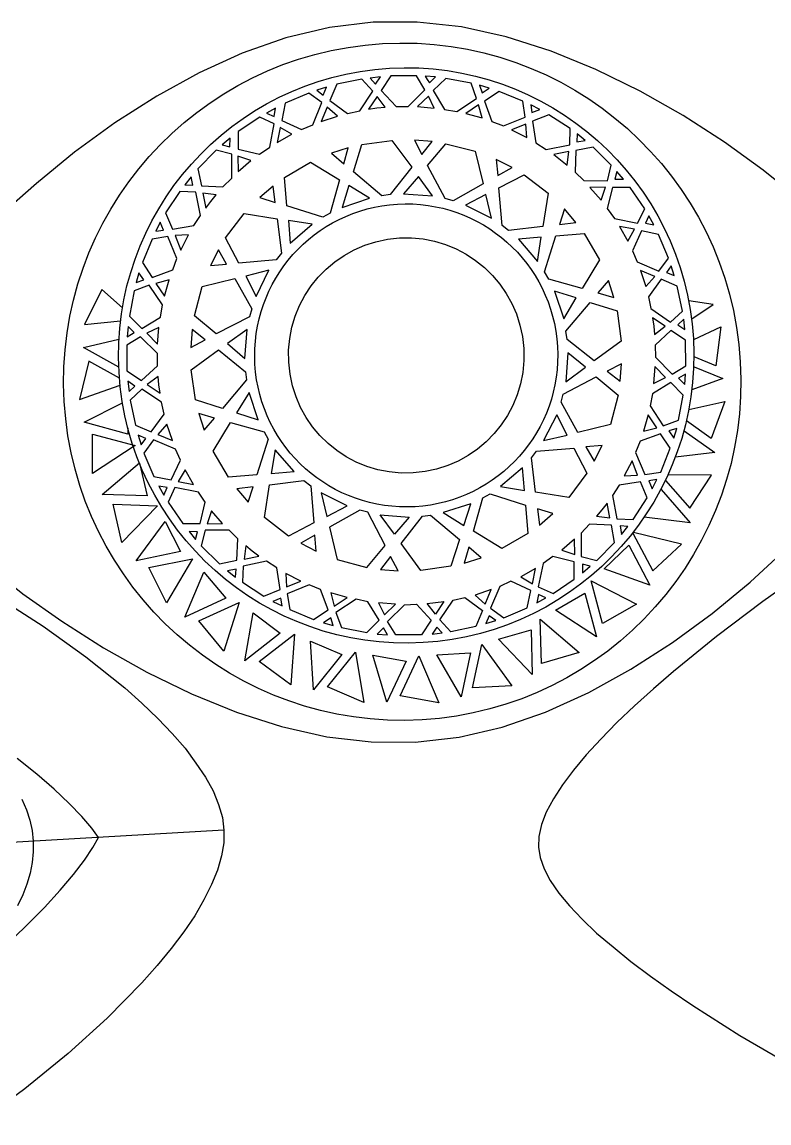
# Model space of a CAD drawing. Extents: x 110 to 293, y 152 to 258.
# Drawn here: x 181.1 to 229.9, y 161.9 to 233.7 of the extents above; entities that cross this region are included whole.
import ezdxf

# ---------------------------------------------------------------- set-up
doc = ezdxf.new("R2010")
doc.units = 0
doc.layers.add('LAYER_0', color=7, linetype='CONTINUOUS')
doc.layers.add('LAYER_1', color=7, linetype='CONTINUOUS')

msp = doc.modelspace()

# ---------------------------------------------------------------- linework, layer by layer
at = {"layer": 'LAYER_0', "color": 1}
for points in [[(183.89555, 208.94547), (183.85785, 210.0827), (183.87747, 211.20833), (183.95316, 212.32083), (184.0835, 213.4187), (184.2673, 214.50056), (184.50323, 215.56488), (184.78995, 216.61023), (185.12622, 217.63513), (185.51068, 218.63812), (185.94205, 219.61777), (186.41901, 220.57254), (186.94029, 221.50104), (187.50456, 222.40176), (188.11057, 223.27324), (188.75693, 224.11404), (189.44241, 224.9227), (190.1657, 225.69774), (190.92545, 226.43768), (191.7204, 227.14108), (192.54924, 227.80646), (193.41066, 228.43239), (194.30338, 229.01736), (195.22607, 229.55994), (196.17743, 230.05865), (197.15619, 230.51202), (198.16101, 230.91861), (199.19058, 231.27692), (200.24365, 231.58551), (201.31888, 231.84293), (202.41496, 232.0477), (203.53062, 232.19835), (204.66455, 232.2934), (205.80182, 232.33112), (206.92743, 232.31148), (208.03992, 232.23582), (209.13782, 232.10545), (210.21964, 231.92166), (211.28397, 231.68575), (212.32932, 231.399), (213.35422, 231.06276), (214.35721, 230.6783), (215.33685, 230.24692), (216.29163, 229.76996), (217.22012, 229.24867), (218.12082, 228.6844), (218.99234, 228.07841), (219.83313, 227.43204), (220.64178, 226.74655), (221.41681, 226.02327), (222.15677, 225.2635), (222.86017, 224.46857), (223.52554, 223.63971), (224.15146, 222.77831), (224.73642, 221.88559), (225.27902, 220.96289), (225.77771, 220.01154), (226.23108, 219.03279), (226.63766, 218.02795), (226.99599, 216.99838), (227.3046, 215.94531), (227.56201, 214.87012), (227.76677, 213.77399), (227.91742, 212.65833), (228.01248, 211.52444), (228.0502, 210.38715), (228.03055, 209.26157), (227.95491, 208.14908), (227.82452, 207.05116), (227.64072, 205.96933), (227.40482, 204.905), (227.11807, 203.85965), (226.78183, 202.83475), (226.39737, 201.83176), (225.966, 200.85214), (225.48903, 199.89735), (224.96774, 198.96887), (224.40347, 198.06813), (223.79749, 197.19662), (223.15109, 196.35583), (222.46562, 195.54718), (221.74236, 194.77216), (220.9826, 194.0322), (220.18764, 193.3288), (219.35881, 192.66339), (218.49738, 192.03751), (217.60468, 191.45251), (216.68198, 190.90996), (215.73062, 190.41122), (214.75186, 189.95789), (213.74706, 189.55128), (212.71747, 189.19296), (211.66441, 188.88437), (210.5892, 188.62695), (209.4931, 188.4222), (208.37744, 188.27155), (207.24353, 188.17647), (206.10625, 188.13878), (204.98062, 188.1584), (203.86815, 188.23405), (202.77026, 188.36444), (201.6884, 188.54822), (200.62408, 188.78415), (199.57874, 189.07089), (198.55383, 189.40712), (197.55084, 189.7916), (196.5712, 190.22296), (195.61642, 190.69994), (194.68793, 191.22119), (193.7872, 191.78548), (192.91571, 192.39148), (192.07492, 193.03787), (191.26627, 193.72334), (190.49123, 194.44661), (189.75128, 195.20638), (189.04788, 196.00131), (188.38251, 196.83017), (187.75658, 197.69159), (187.1716, 198.5843), (186.62903, 199.50699), (186.13033, 200.45836), (185.67694, 201.4371), (185.27039, 202.44193), (184.91205, 203.47151), (184.60344, 204.52457), (184.34604, 205.59981), (184.14127, 206.69589), (183.99062, 207.81152), (183.89555, 208.94547)], [(187.47299, 210.85373), (187.44095, 211.8205), (187.45772, 212.77725), (187.52216, 213.72278), (187.63313, 214.65587), (187.78957, 215.57526), (187.99033, 216.47969), (188.23428, 217.36794), (188.52034, 218.23875), (188.84738, 219.09094), (189.21429, 219.92319), (189.61993, 220.73434), (190.06323, 221.52307), (190.54306, 222.28818), (191.05826, 223.02841), (191.60779, 223.74258), (192.19048, 224.42938), (192.80522, 225.08762), (193.45093, 225.716), (194.12646, 226.31335), (194.83072, 226.87839), (195.56258, 227.40987), (196.32094, 227.90659), (197.10468, 228.36726), (197.91264, 228.79068), (198.74377, 229.1756), (199.59694, 229.52075), (200.47101, 229.82495), (201.3649, 230.08691), (202.27747, 230.3054), (203.2076, 230.47922), (204.15419, 230.60706), (205.11612, 230.68771), (206.0809, 230.71964), (207.03595, 230.70276), (207.98004, 230.63823), (208.91187, 230.52719), (209.83022, 230.37068), (210.73381, 230.16989), (211.62141, 229.92589), (212.49176, 229.6398), (213.34363, 229.31274), (214.17572, 228.94583), (214.98682, 228.54016), (215.77567, 228.09689), (216.54099, 227.61707), (217.28156, 227.10187), (217.99612, 226.55238), (218.68343, 225.96973), (219.34219, 225.355), (219.97119, 224.70932), (220.56917, 224.03383), (221.13489, 223.32962), (221.66707, 222.59781), (222.16447, 221.83948), (222.62584, 221.05579), (223.04993, 220.24785), (223.43546, 219.41676), (223.78123, 218.56363), (224.08595, 217.68958), (224.34839, 216.79575), (224.56726, 215.88321), (224.74133, 214.95306), (224.86935, 214.0065), (224.95009, 213.04456), (224.98199, 212.07977), (224.96513, 211.12473), (224.9006, 210.18065), (224.78957, 209.24883), (224.63306, 208.33049), (224.43227, 207.4269), (224.18825, 206.53931), (223.90219, 205.66895), (223.57512, 204.81708), (223.20821, 203.98497), (222.80255, 203.17387), (222.35927, 202.38504), (221.87946, 201.61969), (221.36426, 200.87912), (220.81476, 200.16458), (220.23212, 199.47729), (219.61737, 198.81851), (218.97171, 198.1895), (218.2962, 197.59151), (217.59201, 197.02579), (216.8602, 196.49362), (216.1019, 195.99622), (215.31821, 195.53485), (214.51025, 195.11078), (213.67917, 194.72522), (212.82603, 194.37947), (211.952, 194.07474), (211.05814, 193.81232), (210.1456, 193.59343), (209.21545, 193.41936), (208.26889, 193.29132), (207.30695, 193.2106), (206.34216, 193.17862), (205.38712, 193.19531), (204.44308, 193.25954), (203.51126, 193.37021), (202.59296, 193.52625), (201.68939, 193.7265), (200.80182, 193.96992), (199.93149, 194.25537), (199.0797, 194.58177), (198.24762, 194.948), (197.43655, 195.35295), (196.64775, 195.79553), (195.88245, 196.27467), (195.14194, 196.78925), (194.4274, 197.33813), (193.74014, 197.92023), (193.08139, 198.53447), (192.45241, 199.17972), (191.85446, 199.8549), (191.28874, 200.5589), (190.75658, 201.2906), (190.25919, 202.04895), (189.79779, 202.83279), (189.37369, 203.64105), (188.98813, 204.47261), (188.6423, 205.32639), (188.33755, 206.20126), (188.07506, 207.09616), (187.85611, 208.00995), (187.68195, 208.94153), (187.5538, 209.88983), (187.47299, 210.85373)], [(201.68976, 229.63783), (201.23721, 228.58293), (202.38239, 227.73323), (203.1767, 227.91379), (204.04086, 229.19397), (203.32423, 229.97931), (201.68976, 229.63783)], [(204.21533, 229.65134), (204.52351, 230.11649), (203.8577, 230.03287), (204.21533, 229.65134)], [(205.21292, 230.17914), (204.57562, 229.22525), (205.55296, 228.18686), (206.33542, 228.1879), (207.43413, 229.28056), (206.88922, 230.18771), (205.21292, 230.17914)], [(207.72133, 229.72215), (208.12253, 230.12567), (207.44888, 230.17572), (207.57724, 229.94009), (207.72133, 229.72215)], [(208.80008, 230.00876), (207.97409, 229.2227), (208.71678, 227.99173), (209.50705, 227.85907), (210.79832, 228.71707), (210.45007, 229.70279), (208.80008, 230.00876)], [(200.7917, 228.93698), (201.00815, 229.44148), (200.37111, 229.24776), (200.7917, 228.93698)], [(211.15759, 229.07343), (211.63084, 229.39175), (210.99394, 229.57806), (211.15759, 229.07343)], [(212.27036, 229.16083), (211.32254, 228.54651), (211.80304, 227.21078), (212.55786, 226.91954), (213.97748, 227.49438), (213.82715, 228.53641), (212.27036, 229.16083)], [(198.31833, 228.41232), (198.09381, 227.28131), (199.38063, 226.68582), (200.12256, 226.99748), (200.70895, 228.44028), (199.86775, 229.06181), (198.31833, 228.41232)], [(203.75211, 228.01453), (204.29506, 228.09656), (204.83997, 228.14517), (204.30679, 228.85179), (203.75211, 228.01453)], [(206.93964, 228.1785), (208.04053, 228.08636), (207.65941, 228.86893), (206.93964, 228.1785)], [(197.58669, 227.54231), (197.68912, 228.08487), (197.10446, 227.76006), (197.58669, 227.54231)], [(200.66919, 227.20828), (201.72174, 227.56046), (201.0614, 228.14786), (200.66919, 227.20828)], [(210.09549, 227.73697), (211.16354, 227.44168), (210.93448, 228.30023), (210.09549, 227.73697)], [(214.40747, 227.78781), (214.93182, 227.99733), (214.33298, 228.29767), (214.40747, 227.78781)], [(195.25208, 226.55624), (195.25168, 225.41602), (196.63557, 225.0721), (197.30154, 225.53583), (197.59305, 227.05083), (196.65085, 227.48759), (195.25208, 226.55624)], [(213.08728, 226.65985), (214.07791, 226.15881), (214.02713, 227.02777), (213.08728, 226.65985)], [(215.51097, 227.65109), (214.46234, 227.23209), (214.67935, 225.8139), (215.35287, 225.38376), (216.87726, 225.69644), (216.90515, 226.74889), (215.51097, 227.65109)], [(197.7984, 225.83316), (198.75012, 226.38068), (197.98618, 226.82785), (197.7984, 225.83316)], [(217.33606, 225.87976), (217.88918, 225.97917), (217.37296, 226.39612), (217.33606, 225.87976)], [(194.70651, 225.56302), (194.71851, 226.12262), (194.2072, 225.69031), (194.70651, 225.56302)], [(218.40671, 225.53992), (217.27948, 225.31754), (217.22787, 223.90601), (217.79648, 223.35794), (219.34039, 223.33641), (219.59372, 224.3573), (218.40671, 225.53992)], [(192.62207, 224.12206), (192.84317, 223.01711), (194.25601, 222.94318), (194.82632, 223.51311), (194.82428, 225.078), (193.80338, 225.33133), (192.62207, 224.12206)], [(195.24852, 223.94023), (196.0784, 224.65945), (195.23447, 224.94548), (195.24852, 223.94023)], [(215.84163, 225.05463), (216.2832, 224.71991), (216.70903, 224.36752), (216.81421, 225.24561), (215.84163, 225.05463)], [(192.28221, 223.05139), (192.1828, 223.60449), (191.76584, 223.08826), (192.28221, 223.05139)], [(219.82538, 223.45419), (220.38501, 223.4422), (219.95268, 223.95349), (219.82538, 223.45419)], [(218.20262, 222.91217), (218.92184, 222.08228), (219.20787, 222.92624), (218.20262, 222.91217)], [(220.81863, 222.9086), (219.67838, 222.909), (219.3345, 221.52512), (219.79691, 220.88141), (221.3132, 220.56763), (221.77226, 221.51111), (220.81863, 222.9086)], [(190.50958, 221.2486), (190.95218, 220.17896), (192.34679, 220.41699), (192.77823, 221.06821), (192.48782, 222.5939), (191.43408, 222.64407), (190.50958, 221.2486)], [(193.12964, 221.55826), (193.46436, 221.99983), (193.81673, 222.42566), (192.93866, 222.53082), (193.12964, 221.55826)], [(196.34094, 211.37216), (196.32404, 211.8815), (196.33273, 212.38559), (196.36652, 212.88373), (196.42474, 213.37527), (196.50687, 213.85962), (196.6123, 214.33607), (196.74046, 214.80399), (196.89078, 215.2627), (197.06265, 215.71158), (197.25551, 216.14995), (197.46878, 216.57721), (197.70189, 216.99265), (197.95422, 217.39563), (198.22525, 217.78552), (198.51436, 218.16165), (198.82097, 218.52338), (199.14452, 218.87006), (199.48441, 219.20102), (199.84006, 219.51559), (200.21091, 219.8132), (200.59634, 220.09311), (200.99582, 220.35474), (201.40875, 220.59735), (201.83455, 220.82037), (202.27263, 221.0231), (202.72244, 221.20491), (203.18333, 221.36513), (203.65479, 221.50314), (204.13623, 221.61823), (204.62706, 221.70982), (205.12668, 221.77722), (205.63452, 221.81976), (206.14389, 221.8367), (206.64795, 221.82796), (207.14612, 221.79419), (207.63766, 221.73596), (208.12199, 221.65382), (208.59845, 221.54842), (209.06636, 221.42024), (209.52509, 221.26993), (209.97394, 221.09805), (210.41234, 220.9052), (210.83957, 220.69193), (211.255, 220.45883), (211.65802, 220.20645), (212.04788, 219.93546), (212.42404, 219.64633), (212.78577, 219.33972), (213.13245, 219.01617), (213.46341, 218.6763), (213.77798, 218.32065), (214.07559, 217.9498), (214.3555, 217.56436), (214.6171, 217.16487), (214.85974, 216.75195), (215.08273, 216.32617), (215.28546, 215.88808), (215.46729, 215.43829), (215.6275, 214.97737), (215.7655, 214.50589), (215.88062, 214.02448), (215.9722, 213.53366), (216.03958, 213.03403), (216.08214, 212.52618), (216.09904, 212.01682), (216.09033, 211.51274), (216.05656, 211.0146), (215.99832, 210.52304), (215.9162, 210.0387), (215.81078, 209.56226), (215.68262, 209.09436), (215.5323, 208.63565), (215.36044, 208.18677), (215.16757, 207.74838), (214.9543, 207.32114), (214.72119, 206.9057), (214.46884, 206.50272), (214.19783, 206.11282), (213.90872, 205.73669), (213.60211, 205.37494), (213.27859, 205.02827), (212.93867, 204.69733), (212.58304, 204.38272), (212.21219, 204.08514), (211.82674, 203.80521), (211.42725, 203.54359), (211.01431, 203.30099), (210.58853, 203.07797), (210.15045, 202.87523), (209.70068, 202.69342), (209.23975, 202.5332), (208.76828, 202.3952), (208.28687, 202.28009), (207.79604, 202.18852), (207.29642, 202.12112), (206.78856, 202.07855), (206.27921, 202.06165), (205.77515, 202.07037), (205.27698, 202.10414), (204.78542, 202.16235), (204.30109, 202.24451), (203.82465, 202.34993), (203.35672, 202.47809), (202.89801, 202.62837), (202.44913, 202.80026), (202.01074, 202.99313), (201.58351, 203.20639), (201.16806, 203.43951), (200.76508, 203.69186), (200.37518, 203.96289), (199.99905, 204.25198), (199.63733, 204.55859), (199.29065, 204.88214), (198.95969, 205.22205), (198.64508, 205.57768), (198.3475, 205.94853), (198.06757, 206.33398), (197.80597, 206.73346), (197.56335, 207.14639), (197.34033, 207.57217), (197.1376, 208.01025), (196.95581, 208.46004), (196.79556, 208.92096), (196.65756, 209.39243), (196.54247, 209.87386), (196.45087, 210.36465), (196.38348, 210.86429), (196.34094, 211.37216)], [(190.37416, 220.1228), (190.16466, 220.64713), (189.86432, 220.04828), (190.37416, 220.1228)], [(221.82698, 220.57532), (222.36954, 220.47287), (222.04472, 221.05753), (221.82698, 220.57532)], [(191.50084, 218.82487), (192.00186, 219.81552), (191.1329, 219.76471), (191.50084, 218.82487)], [(220.11784, 220.36359), (220.66533, 219.41188), (221.11255, 220.17581), (220.11784, 220.36359)], [(222.67471, 219.84235), (221.56598, 220.06818), (220.97049, 218.78134), (221.28084, 218.06171), (222.70265, 217.45175), (223.32422, 218.29294), (222.67471, 219.84235)], [(188.99985, 218.00793), (189.63777, 217.03914), (190.97217, 217.54195), (191.24243, 218.27318), (190.66629, 219.71507), (189.62558, 219.54245), (188.99985, 218.00793)], [(223.19937, 217.36899), (223.70386, 217.15256), (223.51013, 217.78958), (223.19937, 217.36899)], [(189.08856, 216.87289), (188.77025, 217.34615), (188.58391, 216.70926), (189.08856, 216.87289)], [(221.49298, 217.4928), (221.84514, 216.44025), (222.43254, 217.10059), (221.49298, 217.4928)], [(223.90022, 216.47095), (222.84534, 216.92348), (222.01791, 215.7796), (222.1749, 215.00629), (223.45636, 214.11981), (224.2417, 214.83646), (223.90022, 216.47095)], [(188.15323, 214.5154), (188.96027, 213.71298), (190.16896, 214.45438), (190.30161, 215.24463), (189.44362, 216.53592), (188.4592, 216.16537), (188.15323, 214.5154)], [(190.4473, 215.81209), (190.74258, 216.88014), (189.88405, 216.65112), (190.4473, 215.81209)], [(222.27692, 214.40857), (222.35893, 213.86563), (222.40756, 213.32071), (223.1142, 213.85388), (222.27692, 214.40857)], [(223.936, 213.94664), (224.40115, 213.63847), (224.31752, 214.30429), (223.936, 213.94664)], [(188.46213, 213.43794), (188.05859, 213.83911), (188.00856, 213.1655), (188.46213, 213.43794)], [(189.98221, 212.67722), (190.07434, 213.77811), (189.29175, 213.397), (189.98221, 212.67722)], [(224.44154, 212.94775), (223.48764, 213.58505), (222.44925, 212.6077), (222.47258, 211.82658), (223.56525, 210.72786), (224.4501, 211.27145), (224.44154, 212.94775)], [(187.98154, 210.95055), (188.93544, 210.31322), (189.97513, 211.2683), (189.97281, 212.07303), (188.88013, 213.17172), (187.97296, 212.62685), (187.98154, 210.95055)], [(222.44086, 211.22105), (222.34872, 210.12018), (223.13132, 210.50128), (222.44086, 211.22105)], [(190.14616, 209.4897), (190.06413, 210.03265), (190.0155, 210.57755), (189.3089, 210.0444), (190.14616, 209.4897)], [(223.98325, 210.46164), (224.38675, 210.06046), (224.4368, 210.73409), (223.98325, 210.46164)], [(188.50934, 209.95294), (188.04419, 210.26109), (188.12782, 209.59528), (188.50934, 209.95294)], [(188.54642, 207.40637), (189.57773, 206.97481), (190.42746, 208.12), (190.24817, 208.89201), (188.968, 209.75616), (188.20496, 209.04085), (188.54642, 207.40637)], [(224.29344, 209.36191), (223.48508, 210.18657), (222.2764, 209.44519), (222.12146, 208.65366), (222.97946, 207.36235), (223.98616, 207.73422), (224.29344, 209.36191)], [(221.99934, 208.06522), (221.70407, 206.99716), (222.56262, 207.22621), (221.99934, 208.06522)], [(190.95239, 206.40678), (190.60022, 207.45932), (190.01282, 206.79901), (190.95239, 206.40678)], [(223.3568, 207.0267), (223.67509, 206.55347), (223.86145, 207.19034), (223.3568, 207.0267)], [(185.73529, 204.24612), (185.74146, 206.8176), (188.53546, 206.06429), (185.73529, 204.24612)], [(189.22372, 206.52933), (188.71921, 206.74574), (188.91295, 206.1087), (189.22372, 206.52933)], [(189.74838, 204.05595), (190.87938, 203.83142), (191.47488, 205.11826), (191.16452, 205.83791), (189.72043, 206.44655), (189.10017, 205.58308), (189.74838, 204.05595)], [(223.4455, 205.89166), (222.80887, 206.83817), (221.47314, 206.35765), (221.18063, 205.62512), (221.77905, 204.18451), (222.82108, 204.33487), (223.4455, 205.89166)], [(220.94449, 205.07472), (220.44351, 204.08408), (221.31245, 204.13487), (220.94449, 205.07472)], [(192.32751, 203.53601), (191.78003, 204.4877), (191.33282, 203.72379), (192.32751, 203.53601)], [(190.61836, 203.32428), (190.07582, 203.42671), (190.40063, 202.84206), (190.61836, 203.32428)], [(191.62671, 200.99101), (192.76697, 200.99059), (193.08858, 202.3732), (192.64844, 203.01819), (191.10986, 203.33066), (190.67438, 202.36621), (191.62671, 200.99101)], [(221.93576, 202.651), (221.49449, 203.69836), (220.09857, 203.48262), (219.66846, 202.80911), (219.95886, 201.28342), (221.01128, 201.25552), (221.93576, 202.651)], [(222.04892, 203.7755), (222.25842, 203.25116), (222.55878, 203.85001), (222.04892, 203.7755)], [(187.6524, 199.75259), (187.08188, 202.24561), (189.9718, 202.14629), (187.6524, 199.75259)], [(219.31702, 202.31906), (218.9823, 201.8775), (218.62994, 201.45168), (219.50801, 201.34651), (219.31702, 202.31906)], [(190.47864, 201.12509), (191.48843, 199.14961), (188.59433, 198.55565), (190.47864, 201.12509)], [(194.22046, 200.98613), (193.50122, 201.81601), (193.21521, 200.97208), (194.22046, 200.98613)], [(192.5977, 200.44412), (192.03807, 200.4561), (192.4704, 199.94481), (192.5977, 200.44412)], [(194.03864, 198.35968), (195.16586, 198.58208), (195.2175, 199.99361), (194.64886, 200.54167), (193.08397, 200.53958), (192.83066, 199.51871), (194.03864, 198.35968)], [(219.80231, 199.75397), (219.6022, 200.88249), (218.1684, 200.93282), (217.62033, 200.36423), (217.62111, 198.82161), (218.64197, 198.56827), (219.80231, 199.75397)], [(220.16446, 200.82593), (220.26385, 200.27283), (220.68083, 200.78906), (220.16446, 200.82593)], [(217.19684, 199.95938), (216.36697, 199.24016), (217.21091, 198.95413), (217.19684, 199.95938)], [(196.60373, 198.845), (196.16217, 199.1797), (195.73636, 199.53206), (195.63116, 198.65399), (196.60373, 198.845)], [(219.12018, 198.03729), (220.73016, 199.56226), (222.11194, 196.96017), (219.12018, 198.03729)], [(190.56583, 195.80913), (189.42511, 198.11234), (192.27594, 198.68141), (190.56583, 195.80913)], [(196.91208, 196.24721), (197.98303, 196.66754), (197.76599, 198.08571), (197.09247, 198.51584), (195.56808, 198.20317), (195.5179, 197.14941), (196.91208, 196.24721)], [(217.17099, 197.34206), (217.1714, 198.4823), (215.78751, 198.82619), (215.14383, 198.36377), (214.83005, 196.84747), (215.79446, 196.41202), (217.17099, 197.34206)], [(217.71658, 198.33531), (217.70459, 197.7757), (218.2159, 198.20801), (217.71658, 198.33531)], [(192.99779, 197.80695), (194.43887, 196.10263), (191.7608, 194.87291), (192.99779, 197.80695)], [(195.1106, 197.99754), (194.5575, 197.89816), (195.07373, 197.4812), (195.1106, 197.99754)], [(199.33713, 197.2162), (198.34648, 197.71719), (198.39728, 196.84825), (199.33713, 197.2162)], [(214.64828, 198.04416), (213.69656, 197.49667), (214.46051, 197.04945), (214.64828, 198.04416)], [(200.15405, 194.71519), (201.12283, 195.35312), (200.62006, 196.68752), (199.8875, 196.98004), (198.4456, 196.40392), (198.61823, 195.3632), (200.15405, 194.71519)], [(214.10474, 195.48601), (214.35156, 196.61829), (213.04245, 197.21248), (212.32411, 196.87985), (211.71414, 195.45804), (212.57762, 194.8378), (214.10474, 195.48601)], [(221.24518, 195.72458), (219.01663, 194.45404), (218.27191, 197.24991), (221.24518, 195.72458)], [(198.03787, 196.11177), (197.51357, 195.90228), (198.1124, 195.60193), (198.03787, 196.11177)], [(202.3499, 196.16263), (201.28183, 196.45792), (201.51088, 195.59938), (202.3499, 196.16263)], [(208.40451, 194.70563), (209.26868, 195.98579), (210.04071, 196.16507), (211.1859, 195.31538), (210.75563, 194.26176), (209.12112, 193.92029), (208.40451, 194.70563)], [(211.7552, 196.66772), (210.70264, 196.31557), (211.36298, 195.72816), (211.7552, 196.66772)], [(214.8364, 196.35599), (214.73399, 195.81343), (215.31863, 196.13824), (214.8364, 196.35599)], [(215.94745, 195.32544), (217.87187, 196.444), (218.6205, 193.58131), (215.94745, 195.32544)], [(194.30524, 192.65176), (192.66898, 194.63535), (195.3038, 195.84016), (194.30524, 192.65176)], [(203.64658, 193.86856), (204.44901, 194.6756), (203.70763, 195.88429), (202.93832, 196.04051), (201.62476, 195.18124), (201.9953, 194.19682), (203.64658, 193.86856)], [(205.50575, 195.72113), (204.40485, 195.81326), (204.78595, 195.03069), (205.50575, 195.72113)], [(205.53384, 193.71059), (204.99026, 194.59546), (206.08899, 195.68813), (206.8924, 195.71274), (207.84747, 194.67308), (207.21016, 193.71915), (205.53384, 193.71059)], [(208.11499, 195.06879), (207.58182, 195.77542), (208.12672, 195.82404), (208.66969, 195.90607), (208.11499, 195.06879)], [(196.21576, 195.15569), (197.99249, 193.82867), (195.68381, 192.01691), (196.21576, 195.15569)], [(201.28778, 194.82616), (200.81454, 194.50787), (201.45143, 194.3215), (201.28778, 194.82616)], [(211.63138, 194.96133), (211.41495, 194.45683), (212.05197, 194.65057), (211.63138, 194.96133)], [(217.49429, 192.57645), (215.03268, 191.85129), (214.95245, 194.75304), (217.49429, 192.57645)], [(204.72404, 194.17746), (204.32286, 193.77393), (204.99649, 193.72389), (204.72404, 194.17746)], [(208.20905, 194.22467), (207.90088, 193.75954), (208.56671, 193.84317), (208.20905, 194.22467)], [(212.23505, 193.43163), (214.36766, 194.04813), (214.42688, 191.12277), (212.23505, 193.43163)], [(198.68196, 190.4483), (196.62482, 191.98248), (198.91254, 193.77066), (198.68196, 190.4483)], [(199.96744, 193.3181), (202.00909, 192.43138), (200.15369, 190.1319), (199.96744, 193.3181)], [(203.4444, 189.29581), (201.0817, 190.32028), (202.89383, 192.59488), (203.4444, 189.29581)], [(209.79456, 189.66702), (208.20316, 192.41338), (210.409, 192.54233), (209.79456, 189.66702)], [(213.1055, 190.39717), (210.54185, 190.26965), (211.1366, 193.09909), (213.1055, 190.39717)], [(204.02353, 192.39262), (206.21475, 192.00653), (204.93985, 189.33853), (204.02353, 192.39262)], [(205.81027, 189.74712), (207.04453, 192.34564), (208.34094, 189.29141), (205.81027, 189.74712)]]:
    msp.add_lwpolyline(points, close=True, dxfattribs=at)
for points in [[(187.6973, 215.04767), (186.35303, 216.24347), (185.21194, 213.96338), (187.56725, 214.21286)], [(224.85229, 214.33554), (226.25107, 215.26691), (224.64957, 215.50864)], [(224.97629, 212.979), (226.73807, 213.81978), (226.41736, 211.27464), (224.99686, 211.86234)], [(187.45343, 211.18796), (185.14325, 212.46143), (187.45934, 212.99924)], [(187.49512, 210.47495), (185.50858, 211.5661), (184.8943, 209.07091), (187.54474, 210.00833)], [(224.99005, 211.21356), (226.86792, 210.45142), (224.85452, 209.7077)], [(188.04309, 207.22043), (188.04425, 206.81808), (185.20438, 207.59109), (187.7016, 208.8549)], [(224.66138, 208.42204), (227.00107, 208.9389), (226.11288, 206.53946), (224.50385, 207.67508)], [(224.33978, 207.03944), (226.34584, 205.61406), (223.79263, 205.3083)], [(188.80371, 204.91739), (189.30884, 202.77824), (186.37439, 202.875), (188.80241, 204.93965)], [(223.12103, 203.79346), (224.72458, 201.98682), (226.14212, 204.12657), (223.30069, 204.16165)], [(222.84294, 203.19589), (224.73602, 201.02612), (221.74136, 201.38762)], [(220.99652, 200.36037), (222.30363, 197.88802), (224.16931, 199.62918), (221.03848, 200.40753)], [(194.31265, 180.9868), (174.79425, 179.84579)]]:
    msp.add_lwpolyline(points, dxfattribs=at)
at = {"layer": 'LAYER_1', "color": 0}
for points in [[(231.83948, 222.16669), (229.49414, 224.04175), (226.97313, 225.86183), (224.2778, 227.60468), (221.48016, 229.185), (218.58023, 230.60284), (215.67108, 231.7966), (212.73169, 232.74265), (209.81049, 233.37674), (206.92984, 233.7002), (204.04642, 233.68814), (201.20483, 233.34317), (198.3605, 232.66267), (195.51215, 231.66895), (192.70297, 230.38687), (189.93042, 228.86098), (187.19318, 227.11357), (184.57645, 225.21674), (182.08026, 223.17044), (179.74263, 221.08868)], [(178.84045, 198.27609), (181.18582, 196.40103), (183.75008, 194.60582), (186.4677, 192.8643), (189.28763, 191.28529), (192.20982, 189.86873), (195.1413, 188.67628), (198.08069, 187.73026), (201.02545, 187.07516), (203.92969, 186.73073), (206.79211, 186.71919), (209.6573, 187.04317), (212.48064, 187.70007), (215.30804, 188.67026), (218.11719, 189.95233), (220.86746, 191.4769), (223.58243, 193.22299), (226.17685, 195.11856), (228.65076, 197.16356), (230.94254, 199.26498)], [(232.61972, 198.11101), (229.4852, 195.89323), (226.46594, 193.61513), (223.64856, 191.32648), (222.35062, 190.19981), (221.11823, 189.09932), (219.9527, 188.00275), (218.92084, 186.91399), (217.95187, 185.89597), (217.11664, 184.88577), (216.41248, 183.92796), (215.81714, 183.02121), (215.35414, 182.14456), (215.04321, 181.34389), (214.8647, 180.5733), (214.83826, 179.87866), (214.94547, 179.19186), (215.21255, 178.44731), (215.61465, 177.68831), (216.17662, 176.87158), (216.87357, 176.04037), (217.68454, 175.17113), (218.63179, 174.26514), (219.71275, 173.36697), (220.86444, 172.40584), (222.14983, 171.45255), (223.50204, 170.50313), (224.92242, 169.53537), (227.98727, 167.59059), (231.2514, 165.67979)], [(179.44769, 196.23755), (182.51257, 194.29276), (185.31268, 192.28778), (187.84538, 190.26715), (188.95512, 189.25887), (189.99672, 188.26897), (190.94922, 187.27385), (191.78769, 186.31677), (192.49243, 185.35188), (193.10547, 184.42636), (193.60449, 183.53888), (193.96985, 182.64357), (194.21988, 181.80861), (194.31262, 180.9868), (194.31262, 180.9868), (194.31627, 180.15979), (194.16522, 179.30138), (193.90668, 178.36961), (193.51447, 177.43002), (193.01346, 176.43936), (192.4259, 175.39894), (191.70468, 174.35069), (190.87462, 173.25137), (189.95546, 172.14685), (188.97075, 171.01611), (186.69075, 168.71417), (184.14333, 166.39658), (181.32591, 164.10794), (178.30409, 161.87439)], [(180.67786, 174.02756), (181.46219, 174.7804), (182.60757, 175.94147), (183.62378, 177.05307), (184.49768, 178.08928), (185.21609, 179.02417), (185.77112, 179.8559), (186.13538, 180.50879), (185.69754, 181.11479), (185.04938, 181.87617), (184.22693, 182.72099), (183.23825, 183.64832), (182.09943, 184.63394), (180.82657, 185.65366)], [(181.13885, 182.98901), (181.42432, 182.31262), (181.64294, 181.63232), (181.79474, 180.94814), (181.87967, 180.26001), (181.87549, 179.56668), (181.80444, 178.86945), (181.66656, 178.1683), (181.46188, 177.46326), (181.19031, 176.75432), (180.8519, 176.04144)]]:
    msp.add_lwpolyline(points, dxfattribs=at)
for points in [[(204.61899, 222.36404), (202.76108, 223.93225), (203.30563, 225.70795), (205.27954, 225.97983), (206.56726, 224.2218), (205.17342, 222.44116), (204.61899, 222.36404)], [(207.23337, 225.06563), (207.89949, 225.90944), (206.75406, 225.99896), (207.23337, 225.06563)], [(208.7435, 222.18036), (207.6106, 224.34988), (208.80246, 225.76099), (210.70926, 225.26881), (211.23537, 223.15326), (209.26639, 222.03207), (208.7435, 222.18036)], [(202.1492, 224.45541), (202.42349, 225.49988), (201.32639, 225.14511), (202.1492, 224.45541)], [(200.7652, 220.9762), (198.41943, 221.711), (198.26677, 223.55774), (199.97488, 224.55188), (201.8526, 223.40964), (201.24237, 221.22765), (200.7652, 220.9762)], [(212.18839, 223.67847), (213.11914, 224.20239), (212.08263, 224.72308), (212.18839, 223.67847)], [(207.00482, 223.62138), (206.04239, 222.49197), (207.92834, 222.35629), (207.00482, 223.62138)], [(212.46768, 220.4306), (212.25757, 222.87766), (213.90665, 223.73419), (215.47504, 222.52916), (215.13217, 220.36279), (212.88959, 220.09755), (212.46768, 220.4306)], [(197.66852, 221.93538), (197.53917, 223.00095), (196.666, 222.25687), (197.66852, 221.93538)], [(202.47766, 223.04373), (202.02496, 221.60876), (203.82338, 222.20575), (202.47766, 223.04373)], [(211.41074, 222.44806), (210.08806, 221.74475), (211.76929, 220.90402), (211.41074, 222.44806)], [(216.22003, 220.49348), (217.28563, 220.62285), (216.54022, 221.51826), (216.22003, 220.49348)], [(197.73138, 218.183), (195.28433, 217.97289), (194.4278, 219.62198), (195.63153, 221.21263), (197.79788, 220.86978), (198.06311, 218.6272), (197.73138, 218.183)], [(198.52002, 220.75549), (198.62955, 219.26395), (200.07693, 220.51114), (198.52002, 220.75549)], [(215.23857, 217.39548), (215.97336, 219.74124), (217.8201, 219.89391), (218.81427, 218.18579), (217.69431, 216.30937), (215.51233, 216.91962), (215.23857, 217.39548)], [(198.54678, 211.50108), (198.54053, 212.28711), (198.61218, 213.05499), (198.75809, 213.80061), (198.97466, 214.5199), (199.25824, 215.20879), (199.60519, 215.86319), (200.01192, 216.47902), (200.47476, 217.05223), (200.99014, 217.57874), (201.55441, 218.05444), (202.16394, 218.4753), (202.81508, 218.8372), (203.50424, 219.13611), (204.22775, 219.36787), (204.98207, 219.52853), (205.76347, 219.61389), (206.54953, 219.62016), (207.31738, 219.54849), (208.063, 219.40259), (208.78229, 219.18604), (209.47118, 218.90247), (210.12558, 218.5555), (210.74142, 218.14877), (211.31464, 217.68591), (211.84113, 217.17053), (212.31683, 216.60628), (212.7377, 215.99677), (213.09959, 215.34561), (213.3985, 214.65646), (213.63029, 213.93292), (213.79092, 213.17862), (213.87631, 212.39722), (213.88255, 211.61118), (213.81091, 210.84332), (213.66501, 210.09772), (213.44843, 209.37842), (213.16486, 208.68951), (212.8179, 208.03513), (212.41116, 207.41928), (211.9483, 206.84607), (211.43292, 206.31958), (210.86867, 205.84387), (210.25916, 205.423), (209.608, 205.0611), (208.91885, 204.76221), (208.19531, 204.53043), (207.44102, 204.3698), (206.65961, 204.28439), (205.87357, 204.27817), (205.10568, 204.34981), (204.36008, 204.49573), (203.64079, 204.71228), (202.9519, 204.99585), (202.2975, 205.34282), (201.68166, 205.74954), (201.10844, 206.2124), (200.58195, 206.72777), (200.10625, 207.29204), (199.68539, 207.90154), (199.32349, 208.5527), (199.0246, 209.24185), (198.79279, 209.96539), (198.63217, 210.71967), (198.54678, 211.50108)], [(215.01659, 219.66293), (213.54865, 219.53244), (214.77354, 218.08374), (215.01659, 219.66293)], [(194.48352, 217.9037), (193.95959, 218.83444), (193.43762, 217.82022), (194.48352, 217.9037)], [(195.98163, 214.4588), (193.81082, 213.34818), (192.39969, 214.54007), (192.89188, 216.44685), (195.02971, 216.97424), (196.12991, 214.98169), (195.98163, 214.4588)], [(195.73621, 217.12737), (196.41725, 215.80338), (197.25668, 217.50687), (195.73621, 217.12737)], [(218.71651, 216.03378), (219.76227, 215.7372), (219.4075, 216.8343), (218.71651, 216.03378)], [(217.30484, 215.70532), (215.89343, 216.13702), (216.49042, 214.33862), (217.30484, 215.70532)], [(216.62643, 213.54169), (218.21692, 215.40089), (219.97034, 214.85504), (220.24223, 212.88113), (218.48419, 211.59341), (216.70355, 212.98727), (216.62643, 213.54169)], [(193.09506, 212.97098), (192.25125, 213.63708), (192.16302, 212.46935), (193.09506, 212.97098)], [(194.54062, 212.72012), (195.67001, 211.75771), (195.82797, 213.64493), (194.54062, 212.72012)], [(195.79663, 210.3566), (194.22974, 208.47641), (192.45273, 209.04324), (192.18085, 211.01715), (193.96115, 212.30615), (195.72081, 210.88873), (195.79663, 210.3566)], [(217.90475, 211.17947), (216.75433, 212.11829), (216.61868, 210.23236), (217.90475, 211.17947)], [(219.328, 210.92731), (220.17181, 210.2612), (220.26135, 211.40665), (219.328, 210.92731)], [(216.44275, 209.41721), (218.61227, 210.55009), (220.04565, 209.35953), (219.53119, 207.45145), (217.41565, 206.92534), (216.31674, 208.8956), (216.44275, 209.41721)], [(195.14053, 208.19431), (196.55324, 207.7403), (195.95624, 209.53868), (195.14053, 208.19431)], [(193.70657, 207.86452), (192.68309, 208.16238), (193.03787, 207.06528), (193.70657, 207.86452)], [(216.71045, 206.74998), (216.02942, 208.07394), (215.16641, 206.39142), (216.71045, 206.74998)], [(197.2081, 206.48184), (196.47198, 204.15834), (194.62524, 204.00569), (193.60881, 205.71249), (194.75237, 207.56793), (196.93436, 206.9577), (197.2081, 206.48184)], [(197.40651, 204.23534), (198.89673, 204.36719), (197.65085, 205.79227), (197.40651, 204.23534)], [(214.7153, 205.69434), (217.14003, 205.90312), (217.9953, 204.27634), (216.81383, 202.68695), (214.64749, 203.02982), (214.38225, 205.27243), (214.7153, 205.69434)], [(217.93958, 205.9946), (218.46477, 205.04156), (219.00777, 206.07938), (217.93958, 205.9946)], [(213.92535, 203.1441), (213.79483, 204.61205), (212.36841, 203.38844), (213.92535, 203.1441)], [(196.22662, 203.38383), (195.16101, 203.25449), (195.90515, 202.38133), (196.22662, 203.38383)], [(199.97899, 203.44672), (200.18781, 201.02194), (198.53871, 200.16541), (196.97032, 201.37045), (197.29221, 203.51321), (199.53481, 203.77844), (199.97899, 203.44672)], [(201.03464, 201.45154), (202.35863, 202.13257), (200.65381, 202.99426), (201.03464, 201.45154)], [(211.68016, 202.9234), (214.00363, 202.18732), (214.15631, 200.34058), (212.44821, 199.34645), (210.59277, 200.48999), (211.20432, 202.64969), (211.68016, 202.9234)], [(203.18027, 201.84525), (201.21001, 200.74635), (201.71382, 198.62949), (203.64421, 198.11635), (204.83478, 199.54974), (203.70189, 201.71925), (203.18027, 201.84525)], [(209.96771, 200.85587), (210.42171, 202.26855), (208.62201, 201.69386), (209.96771, 200.85587)], [(214.77815, 201.94196), (214.9075, 200.87634), (215.77936, 201.64276), (214.77815, 201.94196)], [(205.44057, 200.27823), (204.51703, 201.54332), (206.40298, 201.40765), (205.44057, 200.27823)], [(207.1658, 197.91977), (205.8781, 199.6778), (207.27194, 201.45845), (207.80411, 201.53427), (209.68559, 199.9451), (209.11745, 198.19037), (207.1658, 197.91977)], [(200.25699, 200.22112), (199.32623, 199.69722), (200.34048, 199.17522), (200.25699, 200.22112)], [(210.29617, 199.44418), (209.9996, 198.39842), (211.09673, 198.7532), (210.29617, 199.44418)], [(205.69135, 197.90063), (205.18971, 198.83267), (204.52359, 197.98888), (205.69135, 197.90063)]]:
    msp.add_lwpolyline(points, close=True, dxfattribs=at)

doc.saveas('drawing.dxf')
